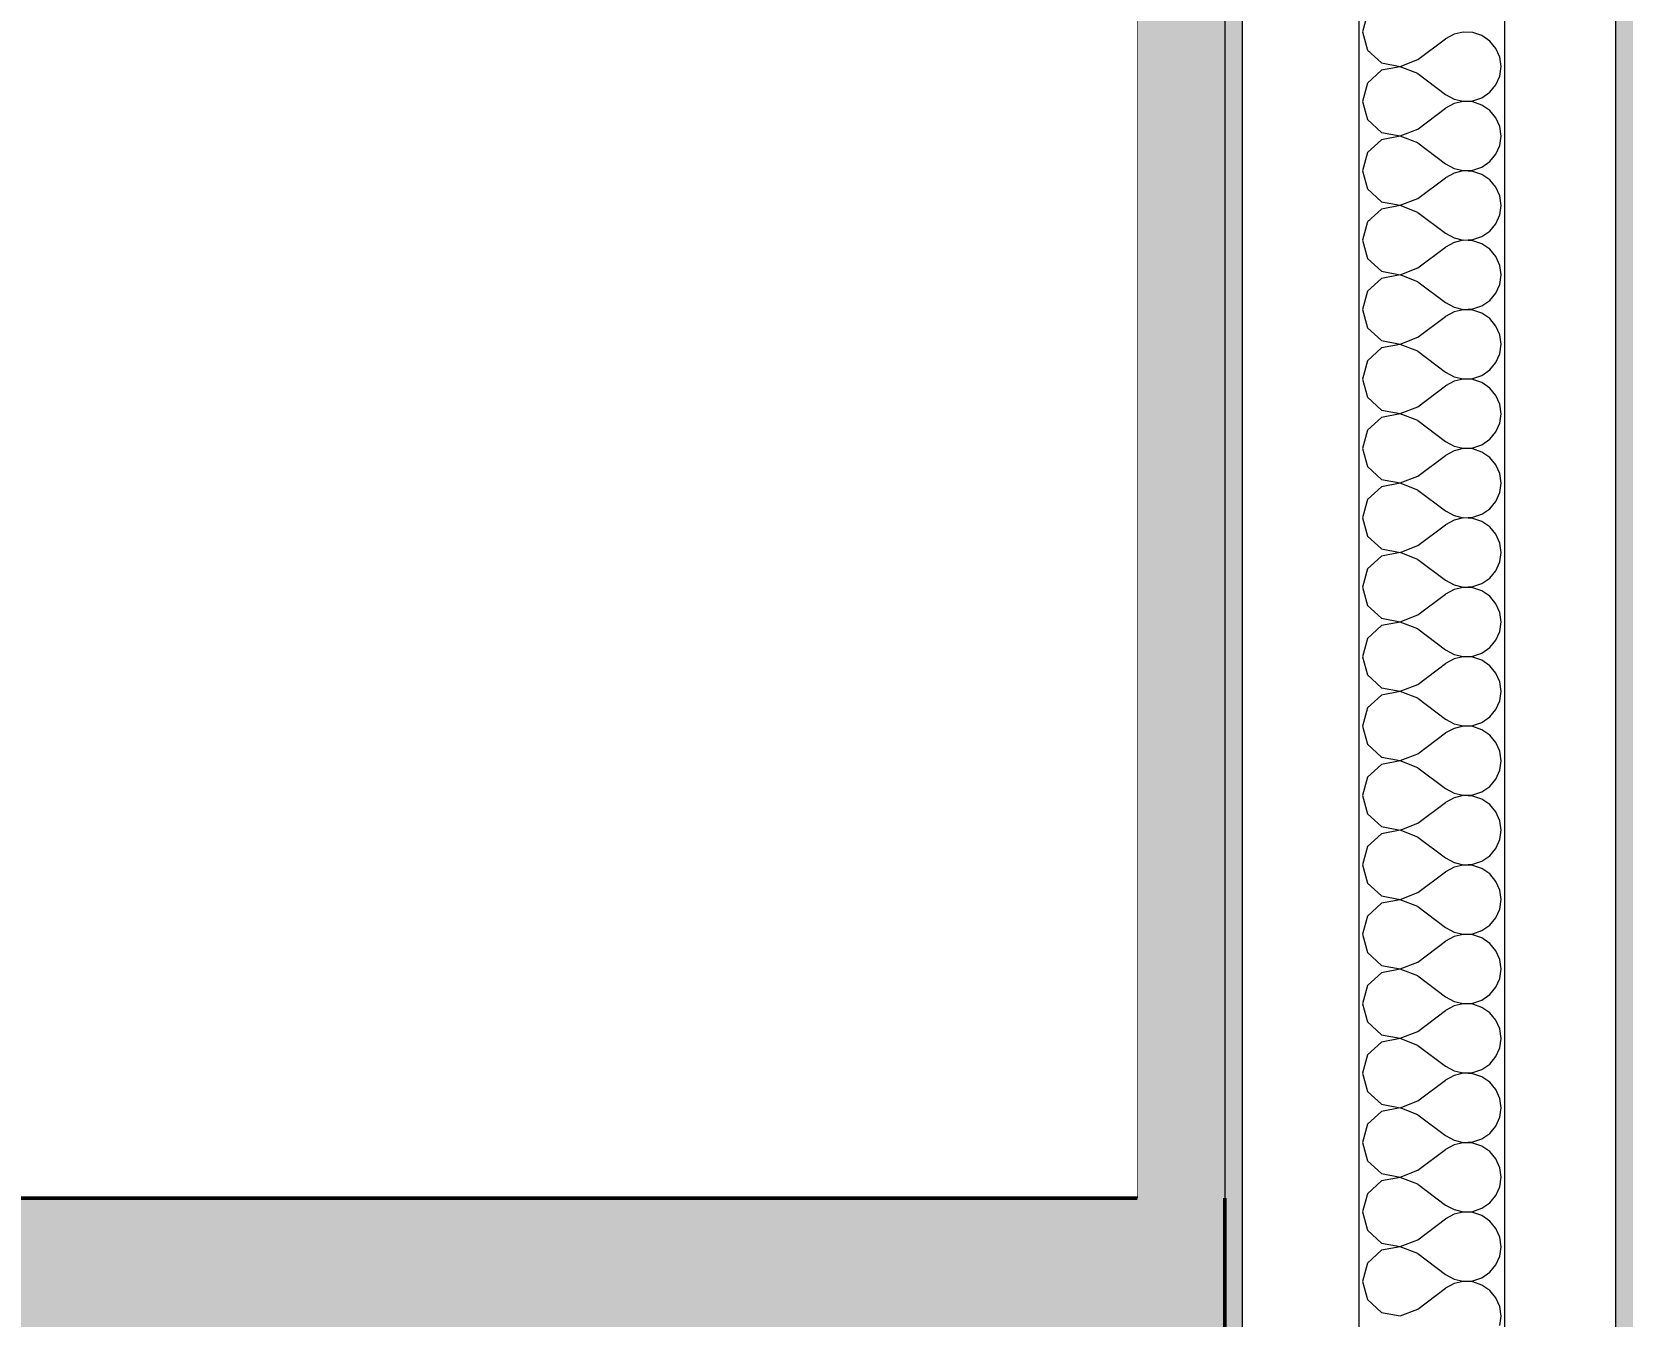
# Model space of a CAD drawing. Header units: millimetres. Extents: x -48147 to 1414029, y -496296 to 18123.
# Drawn here: x 1379327.9 to 1379601, y -475682 to -475461.7 of the extents above; entities that cross this region are included whole.
import ezdxf

# ---------------------------------------------------------------- set-up
doc = ezdxf.new("R2010")
doc.units = ezdxf.units.MM
doc.header["$MEASUREMENT"] = 0
doc.linetypes.add('Wipeout_Contour', pattern=[1000, 0, -1000])
for name, color, linetype in [('New_A-20-M_Ceiling', 7, 'Continuous'), ('New_A-25-M_Wall_Int', 7, 'Continuous'), ('New_A-95-D_1_20', 7, 'Continuous')]:
    doc.layers.add(name, color=color, linetype=linetype)
for name, color, linetype, lineweight, true_color in [('New_A-20-M_Ceiling_Pen_No__107', 7, 'Continuous', 15, 0xa6a6a6), ('New_A-20-M_Ceiling_Pen_No__29', 7, 'Continuous', 50, 0x2a2a2a), ('New_A-25-M_Wall_Int_Pen_No__107', 7, 'Continuous', 15, 0xa6a6a6)]:
    doc.layers.add(name, color=color, linetype=linetype, lineweight=lineweight, true_color=true_color)
doc.layers.add('New_A-25-M_Wall_Int_Pen_No__1', color=7, linetype='Continuous', lineweight=13)
doc.layers.add('New_A-95-D_1_20_Pen_No__1', color=7, linetype='Continuous', lineweight=13)
doc.styles.add('GENERATED_STYLE_1', font='')
doc.styles.get('GENERATED_STYLE_1').set_extended_font_data('Arial')
doc.dimstyles.new('GENERATED_STYLE__4', dxfattribs={"dimtxt": 125, "dimasz": 47.5, "dimexe": 0.18, "dimexo": 50, "dimgap": 0.09, "dimtad": 1, "dimdec": 0, "dimzin": 0, "dimdsep": 46, "dimtxsty": 'GENERATED_STYLE_1', "dimblk": 'ARROWHEAD_2', "dimblk1": 'ARROWHEAD_2', "dimblk2": 'ARROWHEAD_2', "dimcen": 0.09, "dimclrd": 7, "dimclre": 7, "dimclrt": 7, "dimadec": 0, "dimazin": 0, "dimtfac": 1, "dimtdec": 4, "dimtmove": 0, "dimatfit": 3, "dimfxl": 1, "dimtolj": 1, "dimtzin": 0, "dimarcsym": 0})

# ---------------------------------------------------------------- blocks, each defined once
blk = doc.blocks.new('*X200', base_point=(1372879, -490836.73))
at = {"layer": 'New_A-25-M_Wall_Int_Pen_No__107', "linetype": 'Continuous'}
for p, q in [((1379556.95, -475458.6), (1379556.06, -475461.73)), ((1379556.06, -475461.73), (1379556.95, -475464.86)), ((1379565.58, -475466.49), (1379570.35, -475462.92)), ((1379571.78, -475462.13), (1379570.35, -475462.92)), ((1379573.38, -475461.76), (1379571.78, -475462.13)), ((1379575.02, -475461.84), (1379573.38, -475461.76)), ((1379576.58, -475462.36), (1379575.02, -475461.84)), ((1379577.93, -475463.29), (1379576.58, -475462.36)), ((1379578.98, -475464.56), (1379577.93, -475463.29)), ((1379556.95, -475464.86), (1379559.35, -475467.06)), ((1379559.35, -475467.06), (1379562.55, -475467.66)), ((1379562.55, -475467.66), (1379565.58, -475466.49)), ((1379579.64, -475466.06), (1379578.98, -475464.56)), ((1379579.87, -475467.68), (1379579.64, -475466.06)), ((1379559.35, -475468.31), (1379556.95, -475470.51)), ((1379562.55, -475467.71), (1379559.35, -475468.31)), ((1379565.58, -475468.88), (1379562.55, -475467.71)), ((1379565.58, -475468.88), (1379570.35, -475472.45)), ((1379578.98, -475470.81), (1379579.64, -475469.31)), ((1379579.64, -475469.31), (1379579.87, -475467.68)), ((1379556.95, -475470.51), (1379556.06, -475473.64)), ((1379570.35, -475472.45), (1379571.78, -475473.24)), ((1379576.58, -475473.01), (1379577.93, -475472.08)), ((1379577.93, -475472.08), (1379578.98, -475470.81)), ((1379556.06, -475473.64), (1379556.95, -475476.77)), ((1379565.58, -475478.4), (1379570.35, -475474.83)), ((1379571.78, -475474.03), (1379570.35, -475474.83)), ((1379571.78, -475473.24), (1379573.38, -475473.61)), ((1379573.38, -475473.66), (1379571.78, -475474.03)), ((1379573.38, -475473.61), (1379575.02, -475473.53)), ((1379575.02, -475473.74), (1379573.38, -475473.66)), ((1379575.02, -475473.53), (1379576.58, -475473.01)), ((1379576.58, -475474.27), (1379575.02, -475473.74)), ((1379577.93, -475475.2), (1379576.58, -475474.27)), ((1379578.98, -475476.46), (1379577.93, -475475.2)), ((1379556.95, -475476.77), (1379559.35, -475478.96)), ((1379579.64, -475477.96), (1379578.98, -475476.46)), ((1379579.87, -475479.59), (1379579.64, -475477.96)), ((1379559.35, -475480.22), (1379556.95, -475482.41)), ((1379559.35, -475478.96), (1379562.55, -475479.57)), ((1379562.55, -475479.61), (1379559.35, -475480.22)), ((1379562.55, -475479.57), (1379565.58, -475478.4)), ((1379565.58, -475480.78), (1379562.55, -475479.61)), ((1379579.64, -475481.22), (1379579.87, -475479.59)), ((1379556.95, -475482.41), (1379556.06, -475485.54)), ((1379565.58, -475480.78), (1379570.35, -475484.35)), ((1379577.93, -475483.98), (1379578.98, -475482.72)), ((1379578.98, -475482.72), (1379579.64, -475481.22)), ((1379556.06, -475485.54), (1379556.95, -475488.67)), ((1379570.35, -475484.35), (1379571.78, -475485.15)), ((1379571.78, -475485.94), (1379570.35, -475486.73)), ((1379571.78, -475485.15), (1379573.38, -475485.52)), ((1379573.38, -475485.57), (1379571.78, -475485.94)), ((1379573.38, -475485.52), (1379575.02, -475485.44)), ((1379575.02, -475485.65), (1379573.38, -475485.57)), ((1379575.02, -475485.44), (1379576.58, -475484.91)), ((1379576.58, -475486.17), (1379575.02, -475485.65)), ((1379576.58, -475484.91), (1379577.93, -475483.98)), ((1379577.93, -475487.1), (1379576.58, -475486.17)), ((1379556.95, -475488.67), (1379559.35, -475490.87)), ((1379565.58, -475490.3), (1379570.35, -475486.73)), ((1379578.98, -475488.36), (1379577.93, -475487.1)), ((1379579.64, -475489.87), (1379578.98, -475488.36)), ((1379559.35, -475490.87), (1379562.55, -475491.47)), ((1379562.55, -475491.52), (1379559.35, -475492.12)), ((1379562.55, -475491.47), (1379565.58, -475490.3)), ((1379565.58, -475492.68), (1379562.55, -475491.52)), ((1379579.87, -475491.49), (1379579.64, -475489.87)), ((1379579.64, -475493.12), (1379579.87, -475491.49)), ((1379556.95, -475494.32), (1379556.06, -475497.45)), ((1379559.35, -475492.12), (1379556.95, -475494.32)), ((1379565.58, -475492.68), (1379570.35, -475496.26)), ((1379578.98, -475494.62), (1379579.64, -475493.12)), ((1379570.35, -475496.26), (1379571.78, -475497.05)), ((1379571.78, -475497.05), (1379573.38, -475497.42)), ((1379575.02, -475497.34), (1379576.58, -475496.82)), ((1379576.58, -475496.82), (1379577.93, -475495.89)), ((1379577.93, -475495.89), (1379578.98, -475494.62)), ((1379556.06, -475497.45), (1379556.95, -475500.58)), ((1379565.58, -475502.21), (1379570.35, -475498.64)), ((1379571.78, -475497.84), (1379570.35, -475498.64)), ((1379573.38, -475497.47), (1379571.78, -475497.84)), ((1379573.38, -475497.42), (1379575.02, -475497.34)), ((1379575.02, -475497.55), (1379573.38, -475497.47)), ((1379576.58, -475498.08), (1379575.02, -475497.55)), ((1379577.93, -475499.01), (1379576.58, -475498.08)), ((1379578.98, -475500.27), (1379577.93, -475499.01)), ((1379556.95, -475500.58), (1379559.35, -475502.77)), ((1379562.55, -475503.38), (1379565.58, -475502.21)), ((1379579.64, -475501.77), (1379578.98, -475500.27)), ((1379579.87, -475503.4), (1379579.64, -475501.77)), ((1379559.35, -475504.03), (1379556.95, -475506.22)), ((1379559.35, -475502.77), (1379562.55, -475503.38)), ((1379562.55, -475503.42), (1379559.35, -475504.03)), ((1379565.58, -475504.59), (1379562.55, -475503.42)), ((1379565.58, -475504.59), (1379570.35, -475508.16)), ((1379578.98, -475506.53), (1379579.64, -475505.03)), ((1379579.64, -475505.03), (1379579.87, -475503.4)), ((1379556.95, -475506.22), (1379556.06, -475509.35)), ((1379576.58, -475508.72), (1379577.93, -475507.79)), ((1379577.93, -475507.79), (1379578.98, -475506.53)), ((1379556.06, -475509.35), (1379556.95, -475512.48)), ((1379565.58, -475514.11), (1379570.35, -475510.54)), ((1379570.35, -475508.16), (1379571.78, -475508.96)), ((1379571.78, -475509.75), (1379570.35, -475510.54)), ((1379571.78, -475508.96), (1379573.38, -475509.33)), ((1379573.38, -475509.38), (1379571.78, -475509.75)), ((1379573.38, -475509.33), (1379575.02, -475509.25)), ((1379575.02, -475509.46), (1379573.38, -475509.38)), ((1379575.02, -475509.25), (1379576.58, -475508.72)), ((1379576.58, -475509.98), (1379575.02, -475509.46)), ((1379577.93, -475510.91), (1379576.58, -475509.98)), ((1379556.95, -475512.48), (1379559.35, -475514.68)), ((1379578.98, -475512.17), (1379577.93, -475510.91)), ((1379579.64, -475513.68), (1379578.98, -475512.17)), ((1379559.35, -475515.93), (1379556.95, -475518.13)), ((1379559.35, -475514.68), (1379562.55, -475515.28)), ((1379562.55, -475515.33), (1379559.35, -475515.93)), ((1379562.55, -475515.28), (1379565.58, -475514.11)), ((1379565.58, -475516.49), (1379562.55, -475515.33)), ((1379579.87, -475515.3), (1379579.64, -475513.68)), ((1379579.64, -475516.93), (1379579.87, -475515.3)), ((1379556.95, -475518.13), (1379556.06, -475521.26)), ((1379565.58, -475516.49), (1379570.35, -475520.07)), ((1379577.93, -475519.7), (1379578.98, -475518.43)), ((1379578.98, -475518.43), (1379579.64, -475516.93)), ((1379556.06, -475521.26), (1379556.95, -475524.39)), ((1379570.35, -475520.07), (1379571.78, -475520.86)), ((1379571.78, -475521.65), (1379570.35, -475522.45)), ((1379571.78, -475520.86), (1379573.38, -475521.23)), ((1379573.38, -475521.28), (1379571.78, -475521.65)), ((1379573.38, -475521.23), (1379575.02, -475521.15)), ((1379575.02, -475521.36), (1379573.38, -475521.28)), ((1379575.02, -475521.15), (1379576.58, -475520.63)), ((1379576.58, -475521.88), (1379575.02, -475521.36)), ((1379576.58, -475520.63), (1379577.93, -475519.7)), ((1379556.95, -475524.39), (1379559.35, -475526.58)), ((1379565.58, -475526.02), (1379570.35, -475522.45)), ((1379577.93, -475522.81), (1379576.58, -475521.88)), ((1379578.98, -475524.08), (1379577.93, -475522.81)), ((1379579.64, -475525.58), (1379578.98, -475524.08)), ((1379559.35, -475526.58), (1379562.55, -475527.18)), ((1379562.55, -475527.18), (1379565.58, -475526.02)), ((1379579.87, -475527.21), (1379579.64, -475525.58)), ((1379559.35, -475527.84), (1379556.95, -475530.03)), ((1379562.55, -475527.23), (1379559.35, -475527.84)), ((1379565.58, -475528.4), (1379562.55, -475527.23)), ((1379565.58, -475528.4), (1379570.35, -475531.97)), ((1379578.98, -475530.34), (1379579.64, -475528.84)), ((1379579.64, -475528.84), (1379579.87, -475527.21)), ((1379556.95, -475530.03), (1379556.06, -475533.16)), ((1379570.35, -475531.97), (1379571.78, -475532.77)), ((1379575.02, -475533.06), (1379576.58, -475532.53)), ((1379576.58, -475532.53), (1379577.93, -475531.6)), ((1379577.93, -475531.6), (1379578.98, -475530.34)), ((1379556.06, -475533.16), (1379556.95, -475536.29)), ((1379565.58, -475537.92), (1379570.35, -475534.35)), ((1379571.78, -475533.56), (1379570.35, -475534.35)), ((1379571.78, -475532.77), (1379573.38, -475533.14)), ((1379573.38, -475533.19), (1379571.78, -475533.56)), ((1379573.38, -475533.14), (1379575.02, -475533.06)), ((1379575.02, -475533.26), (1379573.38, -475533.19)), ((1379576.58, -475533.79), (1379575.02, -475533.26)), ((1379577.93, -475534.72), (1379576.58, -475533.79)), ((1379578.98, -475535.98), (1379577.93, -475534.72)), ((1379556.95, -475536.29), (1379559.35, -475538.48)), ((1379562.55, -475539.09), (1379565.58, -475537.92)), ((1379579.64, -475537.49), (1379578.98, -475535.98)), ((1379579.87, -475539.11), (1379579.64, -475537.49)), ((1379559.35, -475539.74), (1379556.95, -475541.94)), ((1379559.35, -475538.48), (1379562.55, -475539.09)), ((1379562.55, -475539.14), (1379559.35, -475539.74)), ((1379565.58, -475540.3), (1379562.55, -475539.14)), ((1379565.58, -475540.3), (1379570.35, -475543.88)), ((1379578.98, -475542.24), (1379579.64, -475540.74)), ((1379579.64, -475540.74), (1379579.87, -475539.11)), ((1379556.95, -475541.94), (1379556.06, -475545.07)), ((1379576.58, -475544.44), (1379577.93, -475543.51)), ((1379577.93, -475543.51), (1379578.98, -475542.24)), ((1379556.06, -475545.07), (1379556.95, -475548.2)), ((1379565.58, -475549.83), (1379570.35, -475546.26)), ((1379570.35, -475543.88), (1379571.78, -475544.67)), ((1379571.78, -475545.46), (1379570.35, -475546.26)), ((1379571.78, -475544.67), (1379573.38, -475545.04)), ((1379573.38, -475545.09), (1379571.78, -475545.46)), ((1379573.38, -475545.04), (1379575.02, -475544.96)), ((1379575.02, -475545.17), (1379573.38, -475545.09)), ((1379575.02, -475544.96), (1379576.58, -475544.44)), ((1379576.58, -475545.69), (1379575.02, -475545.17)), ((1379577.93, -475546.62), (1379576.58, -475545.69)), ((1379556.95, -475548.2), (1379559.35, -475550.39)), ((1379578.98, -475547.89), (1379577.93, -475546.62)), ((1379579.64, -475549.39), (1379578.98, -475547.89)), ((1379559.35, -475551.65), (1379556.95, -475553.84)), ((1379559.35, -475550.39), (1379562.55, -475550.99)), ((1379562.55, -475551.04), (1379559.35, -475551.65)), ((1379562.55, -475550.99), (1379565.58, -475549.83)), ((1379565.58, -475552.21), (1379562.55, -475551.04)), ((1379579.87, -475551.02), (1379579.64, -475549.39)), ((1379579.64, -475552.64), (1379579.87, -475551.02)), ((1379556.95, -475553.84), (1379556.06, -475556.97)), ((1379565.58, -475552.21), (1379570.35, -475555.78)), ((1379577.93, -475555.41), (1379578.98, -475554.15)), ((1379578.98, -475554.15), (1379579.64, -475552.64)), ((1379556.06, -475556.97), (1379556.95, -475560.1)), ((1379570.35, -475555.78), (1379571.78, -475556.57)), ((1379571.78, -475556.57), (1379573.38, -475556.95)), ((1379573.38, -475556.99), (1379571.78, -475557.37)), ((1379573.38, -475556.95), (1379575.02, -475556.87)), ((1379575.02, -475557.07), (1379573.38, -475556.99)), ((1379575.02, -475556.87), (1379576.58, -475556.34)), ((1379576.58, -475557.6), (1379575.02, -475557.07)), ((1379576.58, -475556.34), (1379577.93, -475555.41)), ((1379565.58, -475561.73), (1379570.35, -475558.16)), ((1379571.78, -475557.37), (1379570.35, -475558.16)), ((1379577.93, -475558.53), (1379576.58, -475557.6)), ((1379578.98, -475559.79), (1379577.93, -475558.53)), ((1379579.64, -475561.3), (1379578.98, -475559.79)), ((1379556.95, -475560.1), (1379559.35, -475562.29)), ((1379559.35, -475562.29), (1379562.55, -475562.9)), ((1379562.55, -475562.9), (1379565.58, -475561.73)), ((1379579.87, -475562.92), (1379579.64, -475561.3)), ((1379559.35, -475563.55), (1379556.95, -475565.75)), ((1379562.55, -475562.95), (1379559.35, -475563.55)), ((1379565.58, -475564.11), (1379562.55, -475562.95)), ((1379565.58, -475564.11), (1379570.35, -475567.68)), ((1379578.98, -475566.05), (1379579.64, -475564.55)), ((1379579.64, -475564.55), (1379579.87, -475562.92)), ((1379556.95, -475565.75), (1379556.06, -475568.88)), ((1379570.35, -475567.68), (1379571.78, -475568.48)), ((1379576.58, -475568.25), (1379577.93, -475567.32)), ((1379577.93, -475567.32), (1379578.98, -475566.05)), ((1379556.06, -475568.88), (1379556.95, -475572)), ((1379565.58, -475573.64), (1379570.35, -475570.07)), ((1379571.78, -475569.27), (1379570.35, -475570.07)), ((1379571.78, -475568.48), (1379573.38, -475568.85)), ((1379573.38, -475568.9), (1379571.78, -475569.27)), ((1379573.38, -475568.85), (1379575.02, -475568.77)), ((1379575.02, -475568.98), (1379573.38, -475568.9)), ((1379575.02, -475568.77), (1379576.58, -475568.25)), ((1379576.58, -475569.5), (1379575.02, -475568.98)), ((1379577.93, -475570.43), (1379576.58, -475569.5)), ((1379578.98, -475571.7), (1379577.93, -475570.43)), ((1379556.95, -475572), (1379559.35, -475574.2)), ((1379579.64, -475573.2), (1379578.98, -475571.7)), ((1379579.87, -475574.83), (1379579.64, -475573.2)), ((1379559.35, -475575.46), (1379556.95, -475577.65)), ((1379559.35, -475574.2), (1379562.55, -475574.8)), ((1379562.55, -475574.85), (1379559.35, -475575.46)), ((1379562.55, -475574.8), (1379565.58, -475573.64)), ((1379565.58, -475576.02), (1379562.55, -475574.85)), ((1379565.58, -475576.02), (1379570.35, -475579.59)), ((1379579.64, -475576.45), (1379579.87, -475574.83)), ((1379556.95, -475577.65), (1379556.06, -475580.78)), ((1379577.93, -475579.22), (1379578.98, -475577.96)), ((1379578.98, -475577.96), (1379579.64, -475576.45)), ((1379556.06, -475580.78), (1379556.95, -475583.91)), ((1379570.35, -475579.59), (1379571.78, -475580.38)), ((1379571.78, -475581.18), (1379570.35, -475581.97)), ((1379571.78, -475580.38), (1379573.38, -475580.76)), ((1379573.38, -475580.8), (1379571.78, -475581.18)), ((1379573.38, -475580.76), (1379575.02, -475580.68)), ((1379575.02, -475580.88), (1379573.38, -475580.8)), ((1379575.02, -475580.68), (1379576.58, -475580.15)), ((1379576.58, -475581.41), (1379575.02, -475580.88)), ((1379576.58, -475580.15), (1379577.93, -475579.22)), ((1379577.93, -475582.34), (1379576.58, -475581.41)), ((1379556.95, -475583.91), (1379559.35, -475586.1)), ((1379565.58, -475585.54), (1379570.35, -475581.97)), ((1379578.98, -475583.6), (1379577.93, -475582.34)), ((1379579.64, -475585.11), (1379578.98, -475583.6)), ((1379559.35, -475586.1), (1379562.55, -475586.71)), ((1379562.55, -475586.76), (1379559.35, -475587.36)), ((1379562.55, -475586.71), (1379565.58, -475585.54)), ((1379565.58, -475587.92), (1379562.55, -475586.76)), ((1379579.87, -475586.73), (1379579.64, -475585.11)), ((1379579.64, -475588.36), (1379579.87, -475586.73)), ((1379556.95, -475589.56), (1379556.06, -475592.68)), ((1379559.35, -475587.36), (1379556.95, -475589.56)), ((1379565.58, -475587.92), (1379570.35, -475591.49)), ((1379577.93, -475591.13), (1379578.98, -475589.86)), ((1379578.98, -475589.86), (1379579.64, -475588.36)), ((1379556.06, -475592.68), (1379556.95, -475595.81)), ((1379570.35, -475591.49), (1379571.78, -475592.29)), ((1379571.78, -475592.29), (1379573.38, -475592.66)), ((1379573.38, -475592.71), (1379571.78, -475593.08)), ((1379573.38, -475592.66), (1379575.02, -475592.58)), ((1379575.02, -475592.79), (1379573.38, -475592.71)), ((1379575.02, -475592.58), (1379576.58, -475592.06)), ((1379576.58, -475592.06), (1379577.93, -475591.13)), ((1379565.58, -475597.45), (1379570.35, -475593.88)), ((1379571.78, -475593.08), (1379570.35, -475593.88)), ((1379576.58, -475593.31), (1379575.02, -475592.79)), ((1379577.93, -475594.24), (1379576.58, -475593.31)), ((1379578.98, -475595.51), (1379577.93, -475594.24)), ((1379556.95, -475595.81), (1379559.35, -475598.01)), ((1379559.35, -475598.01), (1379562.55, -475598.61)), ((1379562.55, -475598.61), (1379565.58, -475597.45)), ((1379579.64, -475597.01), (1379578.98, -475595.51)), ((1379579.87, -475598.64), (1379579.64, -475597.01)), ((1379559.35, -475599.27), (1379556.95, -475601.46)), ((1379562.55, -475598.66), (1379559.35, -475599.27)), ((1379565.58, -475599.83), (1379562.55, -475598.66)), ((1379565.58, -475599.83), (1379570.35, -475603.4)), ((1379578.98, -475601.77), (1379579.64, -475600.26)), ((1379579.64, -475600.26), (1379579.87, -475598.64)), ((1379556.95, -475601.46), (1379556.06, -475604.59)), ((1379570.35, -475603.4), (1379571.78, -475604.19)), ((1379576.58, -475603.96), (1379577.93, -475603.03)), ((1379577.93, -475603.03), (1379578.98, -475601.77)), ((1379556.06, -475604.59), (1379556.95, -475607.72)), ((1379565.58, -475609.35), (1379570.35, -475605.78)), ((1379571.78, -475604.99), (1379570.35, -475605.78)), ((1379571.78, -475604.19), (1379573.38, -475604.57)), ((1379573.38, -475604.61), (1379571.78, -475604.99)), ((1379573.38, -475604.57), (1379575.02, -475604.49)), ((1379575.02, -475604.69), (1379573.38, -475604.61)), ((1379575.02, -475604.49), (1379576.58, -475603.96)), ((1379576.58, -475605.22), (1379575.02, -475604.69)), ((1379577.93, -475606.15), (1379576.58, -475605.22)), ((1379578.98, -475607.41), (1379577.93, -475606.15)), ((1379556.95, -475607.72), (1379559.35, -475609.91)), ((1379579.64, -475608.92), (1379578.98, -475607.41)), ((1379579.87, -475610.54), (1379579.64, -475608.92)), ((1379559.35, -475611.17), (1379556.95, -475613.36)), ((1379559.35, -475609.91), (1379562.55, -475610.52)), ((1379562.55, -475610.57), (1379559.35, -475611.17)), ((1379562.55, -475610.52), (1379565.58, -475609.35)), ((1379565.58, -475611.73), (1379562.55, -475610.57)), ((1379565.58, -475611.73), (1379570.35, -475615.3)), ((1379579.64, -475612.17), (1379579.87, -475610.54)), ((1379556.95, -475613.36), (1379556.06, -475616.49)), ((1379577.93, -475614.94), (1379578.98, -475613.67)), ((1379578.98, -475613.67), (1379579.64, -475612.17)), ((1379556.06, -475616.49), (1379556.95, -475619.62)), ((1379570.35, -475615.3), (1379571.78, -475616.1)), ((1379571.78, -475616.89), (1379570.35, -475617.68)), ((1379571.78, -475616.1), (1379573.38, -475616.47)), ((1379573.38, -475616.52), (1379571.78, -475616.89)), ((1379573.38, -475616.47), (1379575.02, -475616.39)), ((1379575.02, -475616.6), (1379573.38, -475616.52)), ((1379575.02, -475616.39), (1379576.58, -475615.87)), ((1379576.58, -475617.12), (1379575.02, -475616.6)), ((1379576.58, -475615.87), (1379577.93, -475614.94)), ((1379577.93, -475618.05), (1379576.58, -475617.12)), ((1379556.95, -475619.62), (1379559.35, -475621.82)), ((1379565.58, -475621.26), (1379570.35, -475617.68)), ((1379578.98, -475619.32), (1379577.93, -475618.05)), ((1379579.64, -475620.82), (1379578.98, -475619.32)), ((1379559.35, -475621.82), (1379562.55, -475622.42)), ((1379562.55, -475622.47), (1379559.35, -475623.08)), ((1379562.55, -475622.42), (1379565.58, -475621.26)), ((1379565.58, -475623.64), (1379562.55, -475622.47)), ((1379579.87, -475622.45), (1379579.64, -475620.82)), ((1379579.64, -475624.07), (1379579.87, -475622.45)), ((1379556.95, -475625.27), (1379556.06, -475628.4)), ((1379559.35, -475623.08), (1379556.95, -475625.27)), ((1379565.58, -475623.64), (1379570.35, -475627.21)), ((1379578.98, -475625.58), (1379579.64, -475624.07)), ((1379570.35, -475627.21), (1379571.78, -475628)), ((1379571.78, -475628), (1379573.38, -475628.38)), ((1379575.02, -475628.3), (1379576.58, -475627.77)), ((1379576.58, -475627.77), (1379577.93, -475626.84)), ((1379577.93, -475626.84), (1379578.98, -475625.58)), ((1379556.06, -475628.4), (1379556.95, -475631.53)), ((1379565.58, -475633.16), (1379570.35, -475629.59)), ((1379571.78, -475628.79), (1379570.35, -475629.59)), ((1379573.38, -475628.42), (1379571.78, -475628.79)), ((1379573.38, -475628.38), (1379575.02, -475628.3)), ((1379575.02, -475628.5), (1379573.38, -475628.42)), ((1379576.58, -475629.03), (1379575.02, -475628.5)), ((1379577.93, -475629.96), (1379576.58, -475629.03)), ((1379578.98, -475631.22), (1379577.93, -475629.96)), ((1379556.95, -475631.53), (1379559.35, -475633.72)), ((1379562.55, -475634.33), (1379565.58, -475633.16)), ((1379579.64, -475632.72), (1379578.98, -475631.22)), ((1379579.87, -475634.35), (1379579.64, -475632.72)), ((1379559.35, -475634.98), (1379556.95, -475637.17)), ((1379559.35, -475633.72), (1379562.55, -475634.33)), ((1379562.55, -475634.38), (1379559.35, -475634.98)), ((1379565.58, -475635.54), (1379562.55, -475634.38)), ((1379565.58, -475635.54), (1379570.35, -475639.11)), ((1379578.98, -475637.48), (1379579.64, -475635.98)), ((1379579.64, -475635.98), (1379579.87, -475634.35)), ((1379556.95, -475637.17), (1379556.06, -475640.3)), ((1379570.35, -475639.11), (1379571.78, -475639.91)), ((1379576.58, -475639.68), (1379577.93, -475638.75)), ((1379577.93, -475638.75), (1379578.98, -475637.48)), ((1379556.06, -475640.3), (1379556.95, -475643.43)), ((1379565.58, -475645.07), (1379570.35, -475641.49)), ((1379571.78, -475640.7), (1379570.35, -475641.49)), ((1379571.78, -475639.91), (1379573.38, -475640.28)), ((1379573.38, -475640.33), (1379571.78, -475640.7)), ((1379573.38, -475640.28), (1379575.02, -475640.2)), ((1379575.02, -475640.41), (1379573.38, -475640.33)), ((1379575.02, -475640.2), (1379576.58, -475639.68)), ((1379576.58, -475640.93), (1379575.02, -475640.41)), ((1379577.93, -475641.86), (1379576.58, -475640.93)), ((1379578.98, -475643.13), (1379577.93, -475641.86)), ((1379556.95, -475643.43), (1379559.35, -475645.63)), ((1379579.64, -475644.63), (1379578.98, -475643.13)), ((1379559.35, -475646.88), (1379556.95, -475649.08)), ((1379559.35, -475645.63), (1379562.55, -475646.23)), ((1379562.55, -475646.28), (1379559.35, -475646.88)), ((1379562.55, -475646.23), (1379565.58, -475645.07)), ((1379565.58, -475647.45), (1379562.55, -475646.28)), ((1379579.87, -475646.26), (1379579.64, -475644.63)), ((1379579.64, -475647.88), (1379579.87, -475646.26)), ((1379556.95, -475649.08), (1379556.06, -475652.21)), ((1379565.58, -475647.45), (1379570.35, -475651.02)), ((1379577.93, -475650.65), (1379578.98, -475649.39)), ((1379578.98, -475649.39), (1379579.64, -475647.88)), ((1379556.06, -475652.21), (1379556.95, -475655.34)), ((1379570.35, -475651.02), (1379571.78, -475651.81)), ((1379571.78, -475652.6), (1379570.35, -475653.4)), ((1379571.78, -475651.81), (1379573.38, -475652.18)), ((1379573.38, -475652.23), (1379571.78, -475652.6)), ((1379573.38, -475652.18), (1379575.02, -475652.1)), ((1379575.02, -475652.31), (1379573.38, -475652.23)), ((1379575.02, -475652.1), (1379576.58, -475651.58)), ((1379576.58, -475652.84), (1379575.02, -475652.31)), ((1379576.58, -475651.58), (1379577.93, -475650.65)), ((1379556.95, -475655.34), (1379559.35, -475657.53)), ((1379565.58, -475656.97), (1379570.35, -475653.4)), ((1379577.93, -475653.77), (1379576.58, -475652.84)), ((1379578.98, -475655.03), (1379577.93, -475653.77)), ((1379579.64, -475656.53), (1379578.98, -475655.03)), ((1379559.35, -475657.53), (1379562.55, -475658.14)), ((1379562.55, -475658.19), (1379559.35, -475658.79)), ((1379562.55, -475658.14), (1379565.58, -475656.97)), ((1379565.58, -475659.35), (1379562.55, -475658.19)), ((1379579.87, -475658.16), (1379579.64, -475656.53)), ((1379579.64, -475659.79), (1379579.87, -475658.16)), ((1379556.95, -475660.98), (1379556.06, -475664.11)), ((1379559.35, -475658.79), (1379556.95, -475660.98)), ((1379565.58, -475659.35), (1379570.35, -475662.92)), ((1379578.98, -475661.29), (1379579.64, -475659.79)), ((1379570.35, -475662.92), (1379571.78, -475663.72)), ((1379571.78, -475663.72), (1379573.38, -475664.09)), ((1379575.02, -475664.01), (1379576.58, -475663.48)), ((1379576.58, -475663.48), (1379577.93, -475662.55)), ((1379577.93, -475662.55), (1379578.98, -475661.29)), ((1379556.06, -475664.11), (1379556.95, -475667.24)), ((1379565.58, -475668.88), (1379570.35, -475665.3)), ((1379571.78, -475664.51), (1379570.35, -475665.3)), ((1379573.38, -475664.14), (1379571.78, -475664.51)), ((1379573.38, -475664.09), (1379575.02, -475664.01)), ((1379575.02, -475664.22), (1379573.38, -475664.14)), ((1379576.58, -475664.74), (1379575.02, -475664.22)), ((1379577.93, -475665.67), (1379576.58, -475664.74)), ((1379578.98, -475666.94), (1379577.93, -475665.67)), ((1379556.95, -475667.24), (1379559.35, -475669.44)), ((1379562.55, -475670.04), (1379565.58, -475668.88)), ((1379579.64, -475668.44), (1379578.98, -475666.94)), ((1379579.87, -475670.07), (1379579.64, -475668.44)), ((1379559.35, -475670.69), (1379556.95, -475672.89)), ((1379559.35, -475669.44), (1379562.55, -475670.04)), ((1379562.55, -475670.09), (1379559.35, -475670.69)), ((1379565.58, -475671.26), (1379562.55, -475670.09)), ((1379565.58, -475671.26), (1379570.35, -475674.83)), ((1379578.98, -475673.2), (1379579.64, -475671.69)), ((1379579.64, -475671.69), (1379579.87, -475670.07)), ((1379556.95, -475672.89), (1379556.06, -475676.02)), ((1379576.58, -475675.39), (1379577.93, -475674.46)), ((1379577.93, -475674.46), (1379578.98, -475673.2)), ((1379556.06, -475676.02), (1379556.95, -475679.15)), ((1379565.58, -475680.78), (1379570.35, -475677.21)), ((1379570.35, -475674.83), (1379571.78, -475675.62)), ((1379571.78, -475676.41), (1379570.35, -475677.21)), ((1379571.78, -475675.62), (1379573.38, -475675.99)), ((1379573.38, -475676.04), (1379571.78, -475676.41)), ((1379573.38, -475675.99), (1379575.02, -475675.91)), ((1379575.02, -475676.12), (1379573.38, -475676.04)), ((1379575.02, -475675.91), (1379576.58, -475675.39)), ((1379576.58, -475676.65), (1379575.02, -475676.12)), ((1379577.93, -475677.58), (1379576.58, -475676.65)), ((1379556.95, -475679.15), (1379559.35, -475681.34)), ((1379578.98, -475678.84), (1379577.93, -475677.58)), ((1379579.64, -475680.34), (1379578.98, -475678.84)), ((1379559.35, -475681.34), (1379562.55, -475681.95)), ((1379562.55, -475681.95), (1379565.58, -475680.78)), ((1379579.87, -475681.97), (1379579.64, -475680.34)), ((1379579.64, -475683.6), (1379579.87, -475681.97))]:
    blk.add_line(p, q, dxfattribs=at)
blk = doc.blocks.new('Section Elem_175_2', base_point=(1372879, -490836.73))
at = {"layer": 'New_A-25-M_Wall_Int_Pen_No__107', "linetype": 'Continuous'}
blk.add_hatch(color=256, dxfattribs=at).paths.add_polyline_path([(1379517.46, -474813.61), (1379517.46, -475661.73), (1379532.46, -475661.73), (1379532.46, -474813.61)])
at = {"layer": 'New_A-25-M_Wall_Int_Pen_No__107', "linetype": 'Continuous', "lineweight": 0, "true_color": 0x535353}
blk.add_hatch(color=251, dxfattribs=at).paths.add_polyline_path([(1379532.46, -475661.73), (1379532.46, -475686.73), (1379532.46, -476586.73), (1379535.46, -476586.73), (1379535.46, -474813.61), (1379532.46, -474813.61)])
at = {"layer": 'New_A-25-M_Wall_Int_Pen_No__1', "linetype": 'Continuous'}
for p, q in [((1379517.46, -474813.61), (1379517.46, -475661.73)), ((1379532.46, -474813.61), (1379532.46, -475661.73))]:
    blk.add_line(p, q, dxfattribs=at)
at = {"color": 254, "linetype": 'Wipeout_Contour', "lineweight": 0, "ltscale": 5837036.294986662}
blk.add_wipeout([(1379535.46, -476586.73), (1379555.46, -476586.73), (1379555.46, -474813.61), (1379535.46, -474813.61)], dxfattribs=at).dxf.layer = 'New_A-25-M_Wall_Int'
at = {"layer": 'New_A-25-M_Wall_Int_Pen_No__1', "linetype": 'Continuous'}
blk.add_line((1379535.46, -474813.61), (1379535.46, -476586.73), dxfattribs=at)
at = {"color": 254, "linetype": 'Wipeout_Contour', "lineweight": 0, "ltscale": 5837121.378725396}
blk.add_wipeout([(1379555.46, -476586.73), (1379580.46, -476586.73), (1379580.46, -474813.61), (1379555.46, -474813.61)], dxfattribs=at).dxf.layer = 'New_A-25-M_Wall_Int'
at = {"layer": 'New_A-25-M_Wall_Int_Pen_No__1', "linetype": 'Continuous'}
blk.add_line((1379555.46, -474813.61), (1379555.46, -476586.73), dxfattribs=at)
at = {"layer": 'New_A-25-M_Wall_Int'}
blk.add_blockref('*X200', (1372879, -490836.73), dxfattribs=at)
at = {"color": 254, "linetype": 'Wipeout_Contour', "lineweight": 0, "ltscale": 5837204.571837042}
blk.add_wipeout([(1379580.46, -476586.73), (1379599.46, -476586.73), (1379599.46, -474813.61), (1379580.46, -474813.61)], dxfattribs=at).dxf.layer = 'New_A-25-M_Wall_Int'
at = {"layer": 'New_A-25-M_Wall_Int_Pen_No__107', "linetype": 'Continuous', "lineweight": 0, "true_color": 0x535353}
blk.add_hatch(color=251, dxfattribs=at).paths.add_polyline_path([(1379599.46, -476586.73), (1379602.46, -476586.73), (1379602.46, -474813.61), (1379599.46, -474813.61)])
at = {"layer": 'New_A-25-M_Wall_Int_Pen_No__1', "linetype": 'Continuous'}
for p, q in [((1379580.46, -474813.61), (1379580.46, -476586.73)), ((1379599.46, -474813.61), (1379599.46, -476586.73))]:
    blk.add_line(p, q, dxfattribs=at)
blk = doc.blocks.new('Section Elem_267_2', base_point=(1372879, -490836.73))
at = {"color": 254, "linetype": 'Wipeout_Contour', "lineweight": 0, "ltscale": 24801462.45316929}
blk.add_wipeout([(1379517.46, -475003.15), (1377466.91, -475003.15), (1377466.91, -478686.73), (1377656.39, -478686.73), (1377656.39, -476228.73), (1379166.39, -476228.73), (1379166.39, -478686.73), (1379517.46, -478686.73), (1379517.46, -478611.73), (1379501.47, -478611.73), (1379501.47, -476577.73), (1379501.47, -476511.73), (1379517.46, -476511.73), (1379517.46, -475686.73), (1377473.06, -475686.73), (1377473.06, -475661.73), (1379517.46, -475661.73)], dxfattribs=at).dxf.layer = 'New_A-25-M_Wall_Int'
blk = doc.blocks.new('Section Elem_347_2', base_point=(1372879, -490836.73))
at = {"layer": 'New_A-20-M_Ceiling_Pen_No__107', "linetype": 'Continuous'}
blk.add_hatch(color=256, dxfattribs=at).paths.add_polyline_path([(1379532.46, -475661.73), (1377473.06, -475661.73), (1377473.06, -475686.73), (1379532.46, -475686.73)])
at = {"layer": 'New_A-20-M_Ceiling_Pen_No__29', "linetype": 'Continuous'}
for p, q in [((1379517.46, -475661.73), (1377473.06, -475661.73)), ((1379532.46, -475661.73), (1379532.46, -475686.73))]:
    blk.add_line(p, q, dxfattribs=at)
blk = doc.blocks.new('*D779', base_point=(1372879, -490836.73))
at = {"layer": 'New_A-95-D_1_20_Pen_No__1', "linetype": 'Continuous'}
for p, q in [((1367392.19, -475086.73), (1367392.19, -475056.17)), ((1367423.44, -475104.77), (1367360.94, -475068.69)), ((1367943.06, -475086.73), (1367345.32, -475086.73)), ((1367392.19, -478686.73), (1367392.19, -475086.73)), ((1367360.94, -478668.69), (1367423.44, -478704.77)), ((1367439.07, -478686.73), (1367345.32, -478686.73))]:
    blk.add_line(p, q, dxfattribs=at)
at = {"layer": 'New_A-95-D_1_20_Pen_No__1', "insert": (1367367.19, -477101.23), "char_height": 125, "attachment_point": 7, "rotation": 90, "style": 'GENERATED_STYLE_1'}
blk.add_mtext('\\A1;{\\fArial|b0|i0|c0|p34;3,600}', dxfattribs=at)
blk = doc.blocks.new('ARROWHEAD_2')
at = {"color": 0, "linetype": 'Continuous', "lineweight": 0}
for p, q in [((-0.3781, -0.655), (0.3781, 0.655)), ((0, 0), (-1, 0))]:
    blk.add_line(p, q, dxfattribs=at)

msp = doc.modelspace()

# ---------------------------------------------------------------- block references
at = {"layer": 'New_A-25-M_Wall_Int'}
msp.add_blockref('Section Elem_175_2', (1372879, -490836.73), dxfattribs=at)

# ---------------------------------------------------------------- next in the draw order: block references
msp.add_blockref('Section Elem_267_2', (1372879, -490836.73), dxfattribs=at)

# ---------------------------------------------------------------- next in the draw order: block references
at = {"layer": 'New_A-20-M_Ceiling'}
msp.add_blockref('Section Elem_347_2', (1372879, -490836.73), dxfattribs=at)

# ---------------------------------------------------------------- next in the draw order: dimensions: what is measured, and where the dimension line sits
at = {"layer": 'New_A-95-D_1_20', "linetype": 'Continuous'}
dim = msp.add_linear_dim(base=(1367392.19, -475086.73), p1=(1383128.04, -478686.73), p2=(1367993.06, -475086.73), angle=90, dimstyle='GENERATED_STYLE__4', dxfattribs=at)
dim.commit()
dim.dimension.update_dxf_attribs({"geometry": '*D779', "text_midpoint": (1367304.69, -476864.08), "dimtype": 160, "text_rotation": 90})

doc.saveas('drawing.dxf')
